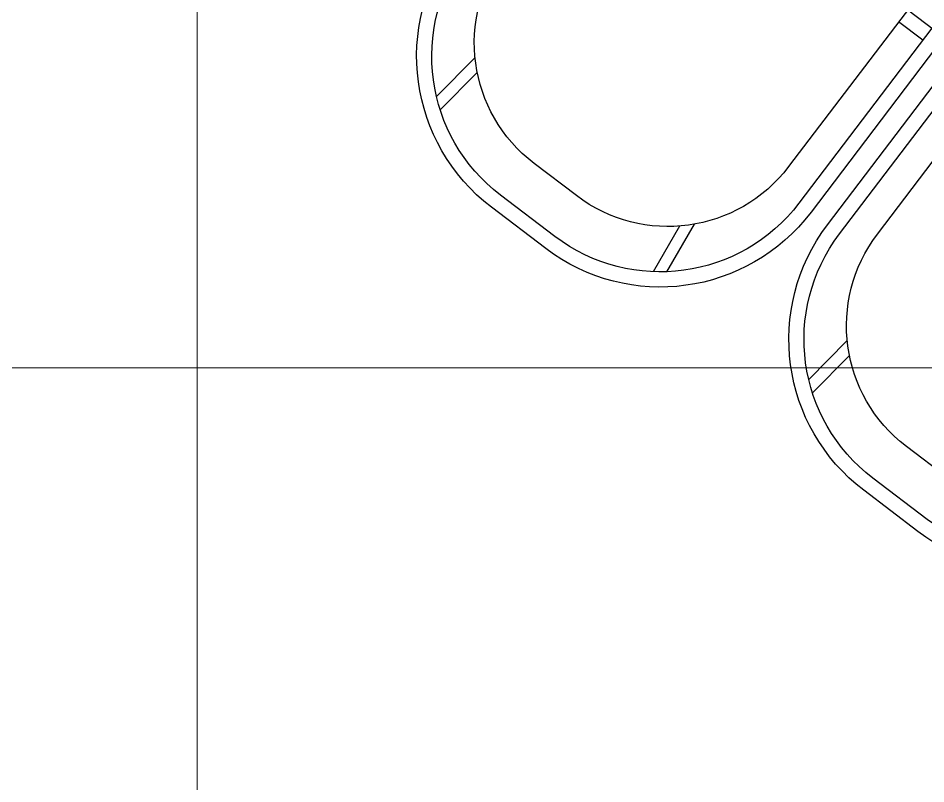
# Model space of a CAD drawing. Header units: millimetres. Extents: x 4980 to 19099, y 3891 to 5773.
# Drawn here: x 7826.1 to 7942.5, y 4266.7 to 4364.9 of the extents above; entities that cross this region are included whole.
import ezdxf

# ---------------------------------------------------------------- set-up
doc = ezdxf.new("R2010")
doc.units = ezdxf.units.MM
doc.linetypes.add('CONTINUA', pattern=[0])
for name, color, linetype, lineweight in [('no3_ahşap gorunus on kalın', 34, 'Continuous', 20), ('no3_döşeme kaplama', 252, 'Continuous', 0), ('no3_tefriş ön kalın', 200, 'Continuous', 25), ('PLAN YAZI', 4, 'Continuous', 9)]:
    doc.layers.add(name, color=color, linetype=linetype, lineweight=lineweight)
doc.layers.add('TEFRIS', color=11, linetype='Continuous')

# ---------------------------------------------------------------- blocks, each defined once
blk = doc.blocks.new('SAN-1')
at = {"layer": 'no3_tefriş ön kalın', "linetype": 'CONTINUA'}
for p, q in [((4.5, 56.96), (-4.5, 56.96)), ((4.5, 54.96), (-4.5, 54.96)), ((3.5, 48.96), (-3.5, 48.96)), ((-29.5, 31.96), (-29.5, 2.96)), ((-27.5, 31.96), (-27.5, 2.96)), ((27.5, 2.96), (27.5, 31.96)), ((29.5, 2.96), (29.5, 31.96)), ((-23.5, 28.96), (-23.5, 1.2)), ((23.5, 1.2), (23.5, 28.96)), ((-27.5, 4.96), (-23.5, 4.96)), ((27.5, 4.96), (23.5, 4.96)), ((-29.5, 2.96), (-23.5, 2.96)), ((23.5, 2.96), (29.5, 2.96)), ((22.3, 0), (-22.3, 0))]:
    blk.add_line(p, q, dxfattribs=at)
at = {"layer": 'no3_tefriş ön kalın'}
for p, q in [((-16.76, 43.93), (-17.67, 50.81)), ((16.76, 43.93), (17.67, 50.81)), ((-19.1, 49.73), (-18.19, 42.53)), ((19.1, 49.73), (18.19, 42.53))]:
    blk.add_line(p, q, dxfattribs=at)
at = {"layer": 'no3_tefriş ön kalın', "linetype": 'CONTINUA'}
for centre, radius, start, end in [((-4.5, 31.96), 25, 90, 180), ((4.5, 31.96), 25, 0, 90), ((-4.5, 31.96), 23, 90, 180), ((4.5, 31.96), 23, 0, 90), ((-3.5, 28.96), 20, 90, 180), ((3.5, 28.96), 20, 0, 90), ((-22.3, 1.2), 1.2, 180, 270), ((22.3, 1.2), 1.2, 270, 0)]:
    blk.add_arc(centre, radius, start, end, dxfattribs=at)

msp = doc.modelspace()

# ---------------------------------------------------------------- linework, layer by layer
at = {"layer": 'no3_ahşap gorunus on kalın', "elevation": -0.53}
msp.add_lwpolyline([(8053.11, 4318.25, -0.065201), (7959.01, 4230.58), (7938.68, 4259.06, 0.065201), (8026.12, 4340.55), (8053.11, 4318.25)], format="xyb", dxfattribs=at)
at = {"layer": 'no3_ahşap gorunus on kalın'}
for radius, start in [(460.24, 292.2416), (495.24, 290.5952)]:
    msp.add_arc((7671.3, 4633.67, -0.53), radius, start, 350.2829, dxfattribs=at)
at = {"layer": 'no3_döşeme kaplama', "elevation": -0.53}
msp.add_lwpolyline([(7709.85, 4559.46), (7849.02, 4559.46), (7849.02, 4170.08), (7709.85, 4170.08)], close=True, dxfattribs=at)
at = {"layer": 'PLAN YAZI', "color": 154, "elevation": -0.53}
msp.add_lwpolyline([(5277.5, 4320.08), (8065.52, 4320.08, 0.177706), (8252.39, 4388.67, 0.177706)], format="xyb", dxfattribs=at)
at = {"layer": 'PLAN YAZI', "color": 154}
for radius, start, end in [(495.24, 290.5952, 350.2548), (588.24, 287.22662, 350.25481)]:
    msp.add_arc((7671.3, 4633.67, -0.53), radius, start, end, dxfattribs=at)

# ---------------------------------------------------------------- block references
at = {"layer": 'TEFRIS', "xscale": -0.9719999999997528, "yscale": 0.9719999999997526, "zscale": 0.9720000000000001, "rotation": 142.7673207712454}
for p in [(7923.78, 4382.12), (7971.55, 4345.82)]:
    msp.add_blockref('SAN-1', p, dxfattribs=at)

doc.saveas('drawing.dxf')
